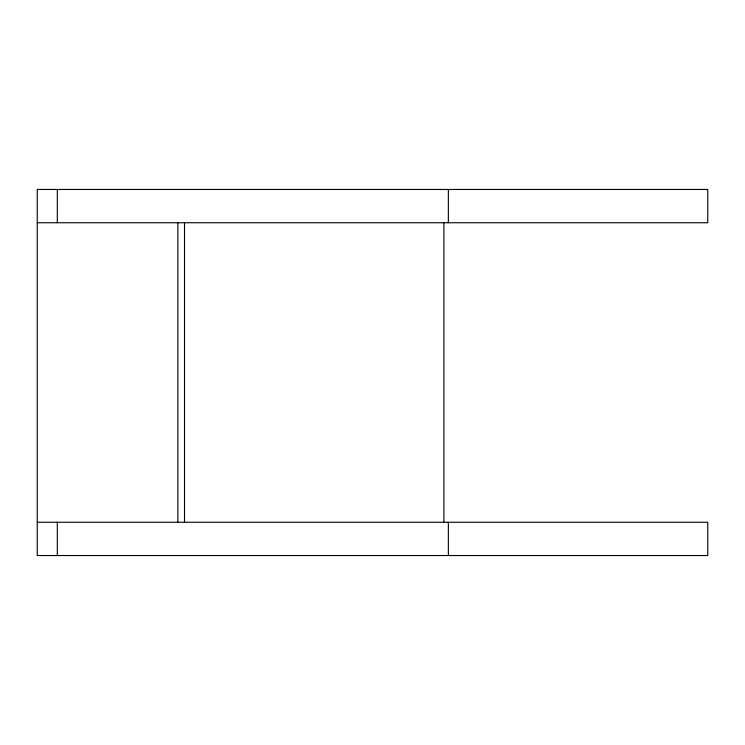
<?xml version="1.0" encoding="UTF-8"?>
<svg xmlns="http://www.w3.org/2000/svg" width="745" height="745" viewBox="0 0 745 745"><rect width="100%" height="100%" fill="white"/><g stroke="black" fill="none" stroke-linecap="round" stroke-linejoin="round"><path stroke-width="1.12" d="M37.25 222.736L707.75 222.736L707.75 189.463L37.25 189.463L37.25 555.537L707.75 555.537L707.75 522.264L37.25 522.264M448.36 189.463L448.36 222.736M448.36 522.264L448.36 555.537M443.899 222.736L443.899 522.264M184.509 222.736L184.509 522.264M177.85 222.736L177.85 522.264M57.318 189.463L57.318 222.736M57.318 522.264L57.318 555.537"/></g></svg>
